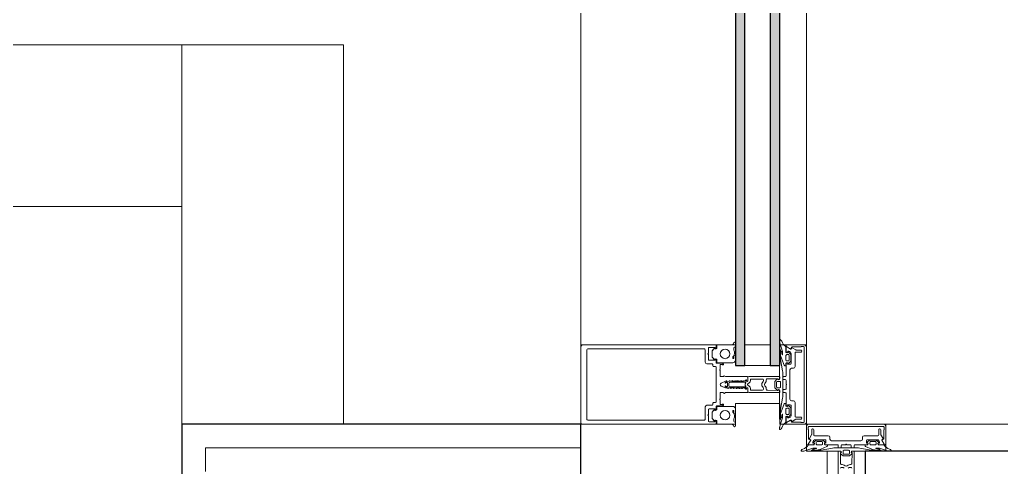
# Model space of a CAD drawing. Header units: millimetres. Extents: x 90978 to 295199, y -4084 to 97293.
# Drawn here: x 191105 to 191725, y 34136 to 34419 of the extents above; entities that cross this region are included whole.
import ezdxf

# ---------------------------------------------------------------- set-up
doc = ezdxf.new("R2010")
doc.units = ezdxf.units.MM
doc.header["$MEASUREMENT"] = 0
for name, color, linetype, lineweight in [('CSM-STL-XX-ZZ-M3-A-XXXX-00001_detached _19_04_21__rvt-1-Level 0$0$A-DETL-GENF', 7, 'CONTINUOUS', 9), ('CSM-STL-XX-ZZ-M3-A-XXXX-00001_detached _19_04_21__rvt-1-Level 0$0$A-GLAZ-CURT', 7, 'CONTINUOUS', 9), ('CSM-STL-XX-ZZ-M3-A-XXXX-00001_detached _19_04_21__rvt-1-Level 0$0$A-GLAZ-CWMG', 7, 'CONTINUOUS', 9), ('CSM-STL-XX-ZZ-M3-A-XXXX-00001_detached _19_04_21__rvt-1-Level 0$0$A-WALL', 7, 'CONTINUOUS', 9), ('CSM-STL-XX-ZZ-M3-A-XXXX-00001_detached _19_04_21__rvt-1-Level 0$0$I-WALL', 7, 'CONTINUOUS', 9)]:
    doc.layers.add(name, color=color, linetype=linetype, lineweight=lineweight)

msp = doc.modelspace()

# ---------------------------------------------------------------- hatches: boundary and pattern name
at = {"layer": 'CSM-STL-XX-ZZ-M3-A-XXXX-00001_detached _19_04_21__rvt-1-Level 0$0$A-GLAZ-CURT'}
h = msp.add_hatch(color=256, dxfattribs=at)
h.paths.add_polyline_path([(191563.33, 34200.73), (191563.33, 34664.73), (191557.33, 34664.73), (191557.33, 34200.73)], flags=0)
h.paths.add_polyline_path([(191579.33, 34200.73), (191585.33, 34200.73), (191585.33, 34664.73), (191579.33, 34664.73), (191579.33, 34363.04)], flags=0)

# ---------------------------------------------------------------- linework, layer by layer
at = {"layer": 'CSM-STL-XX-ZZ-M3-A-XXXX-00001_detached _19_04_21__rvt-1-Level 0$0$A-DETL-GENF'}
for p, q in [((191585.31, 34215.92), (191585.31, 34216.89)), ((191459.83, 34212.73), (191459.83, 34164.73)), ((191471.51, 34213.73), (191460.83, 34213.73)), ((191463.63, 34166.73), (191463.63, 34210.73)), ((191464.13, 34211.23), (191471.51, 34211.23)), ((191471.53, 34213.73), (191532.65, 34213.73)), ((191532.65, 34211.23), (191471.53, 34211.23)), ((191532.65, 34213.73), (191544.82, 34213.73)), ((191537.82, 34211.23), (191532.65, 34211.23)), ((191538.32, 34202.83), (191538.32, 34210.73)), ((191540.32, 34211.73), (191540.32, 34208.43)), ((191544.12, 34212.23), (191540.82, 34212.23)), ((191542.73, 34210.08), (191544.45, 34212.13)), ((191544.07, 34211.68), (191542.73, 34210.08)), ((191542.73, 34210.08), (191542.73, 34206.08)), ((191544.32, 34211.43), (191544.32, 34212.03)), ((191544.69, 34211.33), (191544.69, 34211.93)), ((191544.69, 34211.33), (191545.33, 34211.33)), ((191545.32, 34213.23), (191545.32, 34212.21)), ((191545.73, 34213.73), (191545.73, 34211.73)), ((191554.86, 34213.73), (191545.73, 34213.73)), ((191556.43, 34210.49), (191556.43, 34211.93)), ((191556.93, 34212.43), (191557.34, 34212.43)), ((191557.34, 34212.43), (191557.34, 34214.91)), ((191585.31, 34193.73), (191585.31, 34210.53)), ((191585.81, 34210.53), (191585.81, 34205.41)), ((191589.31, 34212.33), (191589.31, 34209.08)), ((191589.32, 34212.53), (191589.32, 34209.71)), ((191589.33, 34212.86), (191589.33, 34213.23)), ((191592.16, 34211.32), (191589.44, 34212.68)), ((191592.22, 34211.16), (191589.62, 34212.7)), ((191589.83, 34213.73), (191600.83, 34213.73)), ((191590.52, 34209.73), (191591.02, 34209.73)), ((191593.02, 34212.43), (191592.43, 34211.4)), ((191592.9, 34211.93), (191592.5, 34211.23)), ((191595.61, 34210.6), (191593.17, 34212.01)), ((191598.63, 34212.53), (191593.2, 34212.53)), ((191598.82, 34210.53), (191595.86, 34210.53)), ((191600.33, 34212.73), (191598.98, 34212.73)), ((191599.32, 34209.73), (191599.32, 34210.03)), ((191600.83, 34211.53), (191600.83, 34212.23)), ((191600.83, 34169.43), (191600.83, 34211.53)), ((191602.33, 34212.23), (191602.33, 34165.23)), ((191540.32, 34207.83), (191540.32, 34204.53)), ((191540.82, 34204.03), (191544.12, 34204.03)), ((191542.73, 34206.08), (191544.45, 34204.04)), ((191544.32, 34204.23), (191544.32, 34204.83)), ((191544.69, 34204.83), (191545.33, 34204.83)), ((191544.69, 34204.83), (191544.69, 34204.23)), ((191545.32, 34204.06), (191545.32, 34202.43)), ((191545.73, 34204.43), (191545.73, 34202.53)), ((191555.83, 34205.38), (191555.83, 34206.31)), ((191556.33, 34206.81), (191556.33, 34205.38)), ((191556.73, 34208.13), (191556.73, 34209.43)), ((191557.33, 34204.03), (191557.33, 34206.81)), ((191585.89, 34204.54), (191587.16, 34197.33)), ((191586.58, 34209.59), (191586.92, 34207.51)), ((191588.19, 34200.95), (191586.61, 34204.83)), ((191587.11, 34207.55), (191587.11, 34209.3)), ((191589.31, 34207.13), (191589.31, 34204.13)), ((191589.51, 34208.88), (191590.41, 34208.88)), ((191590.81, 34207.63), (191589.81, 34207.63)), ((191589.81, 34203.63), (191590.81, 34203.63)), ((191590.45, 34209.09), (191590.32, 34209.53)), ((191590.41, 34208.88), (191590.45, 34209.09)), ((191590.97, 34209.23), (191592.31, 34207.74)), ((191592.31, 34203.53), (191590.97, 34202.03)), ((191591.31, 34204.13), (191591.31, 34207.13)), ((191592.31, 34207.74), (191592.31, 34203.53)), ((191592.52, 34208.23), (191592.52, 34202.03)), ((191595.02, 34200.03), (191595.02, 34208.73)), ((191595.52, 34209.23), (191598.82, 34209.23)), ((191542.62, 34201.83), (191539.32, 34201.83)), ((191543.12, 34200.53), (191543.12, 34201.33)), ((191544.82, 34200.03), (191543.62, 34200.03)), ((191545.32, 34194.13), (191545.32, 34199.53)), ((191545.52, 34202.23), (191548.96, 34202.23)), ((191545.73, 34202.53), (191555.83, 34202.53)), ((191547.82, 34201.23), (191547.82, 34198.28)), ((191547.82, 34197.68), (191547.82, 34193.93)), ((191548.71, 34201.43), (191548.02, 34201.43)), ((191549.19, 34201.21), (191549, 34201.34)), ((191549.25, 34202.14), (191549.65, 34201.86)), ((191589.31, 34200.63), (191588.65, 34200.63)), ((191589.31, 34202.18), (191589.31, 34200.63)), ((191589.32, 34201.56), (191589.32, 34194.23)), ((191590.41, 34202.38), (191589.51, 34202.38)), ((191590.32, 34201.73), (191590.45, 34202.18)), ((191590.45, 34202.18), (191590.41, 34202.38)), ((191592.02, 34201.53), (191590.52, 34201.53)), ((191591.82, 34188.73), (191591.82, 34198.03)), ((191592.82, 34199.03), (191594.02, 34199.03)), ((191545.32, 34188.73), (191545.32, 34194.13)), ((191548.02, 34193.73), (191549.82, 34193.73)), ((191550.02, 34193.93), (191550.02, 34194.13)), ((191550.32, 34194.31), (191551.2, 34193.8)), ((191551.45, 34193.73), (191564.82, 34193.73)), ((191551.82, 34191.33), (191551.59, 34190.93)), ((191552.05, 34190.93), (191551.82, 34191.33)), ((191553.62, 34191.33), (191553.39, 34190.93)), ((191553.85, 34190.93), (191553.62, 34191.33)), ((191555.42, 34191.33), (191555.19, 34190.93)), ((191555.65, 34190.93), (191555.42, 34191.33)), ((191557.22, 34191.33), (191556.99, 34190.93)), ((191557.45, 34190.93), (191557.22, 34191.33)), ((191558.02, 34191.11), (191557.71, 34190.93)), ((191559.02, 34191.33), (191558.79, 34190.93)), ((191559.25, 34190.93), (191559.02, 34191.33)), ((191560.72, 34191.11), (191560.4, 34190.92)), ((191560.82, 34191.33), (191560.59, 34190.93)), ((191561, 34191.03), (191560.82, 34191.33)), ((191562.62, 34191.33), (191562.39, 34190.93)), ((191562.85, 34190.93), (191562.62, 34191.33)), ((191564.1, 34191.73), (191563.23, 34190.94)), ((191564.42, 34191.03), (191564.42, 34191.53)), ((191565.32, 34193.23), (191565.32, 34191.26)), ((191565.32, 34191.33), (191565.32, 34193.23)), ((191585.12, 34193.73), (191565.82, 34193.73)), ((191566.82, 34191.27), (191566.82, 34191.73)), ((191567.32, 34192.23), (191574.52, 34192.23)), ((191575.02, 34191.73), (191575.02, 34191.38)), ((191576.82, 34191.38), (191576.82, 34191.75)), ((191577.31, 34192.25), (191584.42, 34192.43)), ((191582.31, 34190.73), (191583.65, 34192.33)), ((191584.17, 34192.19), (191584.21, 34191.98)), ((191584.21, 34191.98), (191584.91, 34191.98)), ((191584.42, 34192.43), (191584.42, 34191.98)), ((191585.31, 34192.38), (191585.31, 34193.73)), ((191585.32, 34192.65), (191585.32, 34193.53)), ((191587.31, 34195.59), (191587.31, 34188.73)), ((191587.32, 34193.23), (191587.32, 34192.33)), ((191588.82, 34193.73), (191587.82, 34193.73)), ((191587.82, 34191.83), (191588.82, 34191.83)), ((191589.32, 34191.33), (191589.32, 34189.03)), ((191545.32, 34177.93), (191545.32, 34188.73)), ((191551.19, 34190.79), (191548.44, 34189.66)), ((191548.44, 34187.81), (191551.19, 34186.67)), ((191552.22, 34190.73), (191550.95, 34189.99)), ((191550.95, 34187.48), (191552.22, 34186.74)), ((191551.18, 34189.55), (191552.04, 34189.95)), ((191552.04, 34187.52), (191551.18, 34187.92)), ((191552.22, 34186.74), (191551.38, 34186.63)), ((191553.22, 34190.83), (191552.22, 34190.73)), ((191552.32, 34189.77), (191552.32, 34187.7)), ((191552.49, 34186.53), (191552.72, 34186.13)), ((191552.72, 34186.13), (191552.95, 34186.53)), ((191553.13, 34186.63), (191554.12, 34186.63)), ((191553.32, 34188.73), (191553.32, 34189.61)), ((191553.32, 34187.85), (191553.32, 34188.73)), ((191555.02, 34190.83), (191554.03, 34190.83)), ((191554.29, 34186.53), (191554.52, 34186.13)), ((191554.52, 34186.13), (191554.75, 34186.53)), ((191554.93, 34186.63), (191555.92, 34186.63)), ((191556.82, 34190.83), (191555.83, 34190.83)), ((191556.09, 34186.53), (191556.32, 34186.13)), ((191556.32, 34186.13), (191556.55, 34186.53)), ((191556.73, 34186.63), (191557.71, 34186.54)), ((191557.71, 34190.93), (191558.62, 34190.83)), ((191557.71, 34186.54), (191558.02, 34186.36)), ((191557.89, 34186.53), (191558.12, 34186.13)), ((191558.12, 34186.13), (191558.35, 34186.53)), ((191558.79, 34190.93), (191558.35, 34190.93)), ((191558.35, 34186.53), (191558.82, 34186.53)), ((191558.53, 34186.63), (191559.52, 34186.63)), ((191560.4, 34190.92), (191559.43, 34190.83)), ((191559.69, 34186.53), (191559.92, 34186.13)), ((191559.92, 34186.13), (191560.15, 34186.53)), ((191561.32, 34186.63), (191560.4, 34186.54)), ((191560.4, 34186.54), (191560.72, 34186.36)), ((191562.22, 34190.83), (191561.07, 34190.91)), ((191561.49, 34186.53), (191561.72, 34186.13)), ((191561.72, 34186.13), (191561.95, 34186.53)), ((191562.13, 34186.63), (191562.91, 34186.63)), ((191563.27, 34186.49), (191563.96, 34185.79)), ((191563.96, 34185.79), (191564.22, 34185.73)), ((191564.42, 34185.93), (191564.42, 34186.43)), ((191564.82, 34190.83), (191564.62, 34190.83)), ((191564.62, 34186.63), (191564.82, 34186.63)), ((191565.09, 34188.89), (191566.11, 34189.74)), ((191566.11, 34187.73), (191565.09, 34188.58)), ((191565.32, 34186.2), (191565.32, 34184.23)), ((191565.32, 34184.23), (191565.32, 34186.2)), ((191566.82, 34185.73), (191566.82, 34186.2)), ((191574.52, 34185.23), (191567.32, 34185.23)), ((191575.02, 34186.09), (191575.02, 34185.91)), ((191575.02, 34185.91), (191575.02, 34185.73)), ((191576.82, 34185.72), (191576.82, 34186.09)), ((191577.82, 34185.21), (191577.31, 34185.22)), ((191584.42, 34185.03), (191577.82, 34185.21)), ((191582.31, 34186.73), (191582.31, 34190.73)), ((191583.65, 34185.14), (191582.31, 34186.73)), ((191583.31, 34190.23), (191583.31, 34187.23)), ((191585.41, 34190.73), (191583.81, 34190.73)), ((191583.81, 34186.73), (191585.41, 34186.73)), ((191584.21, 34185.48), (191584.17, 34185.28)), ((191584.91, 34185.48), (191584.21, 34185.48)), ((191584.42, 34185.48), (191584.42, 34185.03)), ((191585.31, 34183.73), (191585.31, 34185.08)), ((191585.91, 34188.73), (191585.91, 34190.23)), ((191585.91, 34187.23), (191585.91, 34188.73)), ((191587.31, 34188.73), (191587.31, 34181.88)), ((191587.32, 34185.13), (191587.32, 34184.23)), ((191588.82, 34185.63), (191587.82, 34185.63)), ((191589.32, 34188.43), (191589.32, 34186.13)), ((191591.82, 34179.43), (191591.82, 34188.73)), ((191547.82, 34183.53), (191547.82, 34179.78)), ((191547.82, 34179.18), (191547.82, 34176.23)), ((191549.82, 34183.73), (191548.02, 34183.73)), ((191550.02, 34183.33), (191550.02, 34183.53)), ((191551.2, 34183.67), (191550.32, 34183.16)), ((191564.82, 34183.73), (191551.45, 34183.73)), ((191565.82, 34183.73), (191575.47, 34183.73)), ((191575.47, 34183.73), (191585.12, 34183.73)), ((191585.31, 34166.93), (191585.31, 34183.73)), ((191585.32, 34183.93), (191585.32, 34184.81)), ((191587.16, 34180.14), (191585.89, 34172.93)), ((191587.82, 34183.73), (191588.82, 34183.73)), ((191589.32, 34183.23), (191589.32, 34175.91)), ((191538.32, 34166.73), (191538.32, 34174.63)), ((191539.32, 34175.63), (191542.62, 34175.63)), ((191540.32, 34172.93), (191540.32, 34169.63)), ((191544.12, 34173.43), (191540.82, 34173.43)), ((191542.73, 34171.38), (191544.44, 34173.43)), ((191543.12, 34176.13), (191543.12, 34176.93)), ((191543.62, 34177.43), (191544.82, 34177.43)), ((191544.32, 34172.63), (191544.32, 34173.23)), ((191544.68, 34172.63), (191544.68, 34173.23)), ((191544.68, 34172.63), (191545.33, 34172.63)), ((191545.32, 34175.03), (191545.32, 34173.41)), ((191548.96, 34175.23), (191545.52, 34175.23)), ((191545.73, 34174.93), (191555.83, 34174.93)), ((191545.73, 34173.03), (191545.73, 34174.93)), ((191548.02, 34176.03), (191548.71, 34176.03)), ((191549, 34176.12), (191549.19, 34176.26)), ((191549.65, 34175.61), (191549.25, 34175.32)), ((191557.33, 34173.43), (191557.33, 34170.66)), ((191588.19, 34176.52), (191586.61, 34172.63)), ((191589.31, 34176.83), (191588.65, 34176.83)), ((191589.31, 34175.28), (191589.31, 34176.83)), ((191589.31, 34170.33), (191589.31, 34173.33)), ((191590.41, 34175.08), (191589.51, 34175.08)), ((191589.81, 34173.83), (191590.81, 34173.83)), ((191590.32, 34175.73), (191590.45, 34175.29)), ((191590.45, 34175.29), (191590.41, 34175.08)), ((191590.52, 34175.93), (191592.02, 34175.93)), ((191592.31, 34173.94), (191590.97, 34175.43)), ((191591.31, 34173.33), (191591.31, 34170.33)), ((191592.31, 34169.73), (191592.31, 34173.94)), ((191592.52, 34175.43), (191592.52, 34169.23)), ((191594.02, 34178.43), (191592.82, 34178.43)), ((191595.02, 34168.73), (191595.02, 34177.43)), ((191540.32, 34169.03), (191540.32, 34165.73)), ((191542.73, 34167.38), (191542.73, 34171.38)), ((191542.73, 34167.38), (191544.44, 34165.34)), ((191544.06, 34165.79), (191542.73, 34167.38)), ((191555.83, 34172.09), (191555.83, 34171.16)), ((191556.33, 34170.66), (191556.33, 34172.09)), ((191556.43, 34166.98), (191556.43, 34165.53)), ((191556.73, 34169.33), (191556.73, 34168.03)), ((191585.81, 34172.06), (191585.81, 34166.93)), ((191586.58, 34167.87), (191586.92, 34169.96)), ((191587.11, 34169.92), (191587.11, 34168.17)), ((191589.31, 34165.13), (191589.31, 34168.38)), ((191589.32, 34167.76), (191589.32, 34164.93)), ((191589.51, 34168.58), (191590.41, 34168.58)), ((191589.62, 34164.76), (191592.22, 34166.3)), ((191590.81, 34169.83), (191589.81, 34169.83)), ((191590.45, 34168.38), (191590.32, 34167.93)), ((191590.41, 34168.58), (191590.45, 34168.38)), ((191591.02, 34167.73), (191590.52, 34167.73)), ((191590.97, 34168.23), (191592.31, 34169.73)), ((191593.17, 34165.46), (191595.61, 34166.87)), ((191598.82, 34168.23), (191595.52, 34168.23)), ((191595.86, 34166.93), (191598.82, 34166.93)), ((191599.32, 34167.43), (191599.32, 34167.73)), ((191600.83, 34165.23), (191600.83, 34169.43)), ((191460.83, 34163.73), (191471.51, 34163.73)), ((191471.51, 34166.23), (191464.13, 34166.23)), ((191471.53, 34166.23), (191532.65, 34166.23)), ((191471.53, 34163.73), (191532.65, 34163.73)), ((191532.65, 34166.23), (191537.82, 34166.23)), ((191544.82, 34163.73), (191532.65, 34163.73)), ((191540.82, 34165.23), (191544.12, 34165.23)), ((191544.32, 34165.43), (191544.32, 34166.03)), ((191544.68, 34166.13), (191544.68, 34165.53)), ((191544.68, 34166.13), (191545.33, 34166.13)), ((191545.32, 34165.26), (191545.32, 34164.23)), ((191545.73, 34163.73), (191545.73, 34165.73)), ((191554.86, 34163.73), (191545.73, 34163.73)), ((191556.93, 34165.03), (191557.33, 34165.03)), ((191557.33, 34165.03), (191557.33, 34162.56)), ((191585.31, 34161.54), (191585.31, 34160.57)), ((191589.33, 34164.23), (191589.33, 34164.61)), ((191589.44, 34164.79), (191592.15, 34166.14)), ((191600.83, 34163.73), (191589.83, 34163.73)), ((191592.42, 34166.05), (191592.93, 34165.04)), ((191592.5, 34166.23), (191592.9, 34165.53)), ((191593.11, 34164.93), (191598.63, 34164.93)), ((191598.98, 34164.73), (191600.33, 34164.73))]:
    msp.add_line(p, q, dxfattribs=at)
at = {"layer": 'CSM-STL-XX-ZZ-M3-A-XXXX-00001_detached _19_04_21__rvt-1-Level 0$0$A-DETL-GENF', "extrusion": (0, 0, -1)}
for p, q in [((191602.33, 34162.23), (191602.33, 34151.23)), ((191603.33, 34160.38), (191603.33, 34161.73)), ((191650.83, 34163.73), (191603.83, 34163.73)), ((191603.83, 34162.23), (191608.03, 34162.23)), ((191605.53, 34157.26), (191605.53, 34160.22)), ((191606.03, 34160.72), (191606.33, 34160.72)), ((191606.83, 34160.22), (191606.83, 34156.92)), ((191608.03, 34162.23), (191650.13, 34162.23)), ((191647.83, 34156.92), (191647.83, 34160.22)), ((191648.33, 34160.72), (191648.63, 34160.72)), ((191649.13, 34160.22), (191649.13, 34157.26)), ((191650.13, 34162.23), (191650.83, 34162.23)), ((191651.33, 34161.73), (191651.33, 34160.38)), ((191652.33, 34151.23), (191652.33, 34162.23)), ((191603.53, 34154.51), (191603.53, 34160.03)), ((191604.65, 34153.82), (191603.64, 34154.33)), ((191604.06, 34154.57), (191605.46, 34157.01)), ((191604.83, 34153.9), (191604.13, 34154.3)), ((191607.33, 34156.42), (191616.03, 34156.42)), ((191614.03, 34153.92), (191607.83, 34153.92)), ((191617.03, 34155.42), (191617.03, 34154.22)), ((191637.63, 34154.22), (191637.63, 34155.42)), ((191638.63, 34156.42), (191647.33, 34156.42)), ((191646.83, 34153.92), (191640.63, 34153.92)), ((191649.2, 34157.01), (191650.61, 34154.57)), ((191650.53, 34154.3), (191649.83, 34153.9)), ((191651.03, 34154.43), (191649.99, 34153.83)), ((191651.13, 34160.03), (191651.13, 34154.6)), ((191602.83, 34150.73), (191603.21, 34150.73)), ((191603.36, 34151.03), (191604.9, 34153.62)), ((191603.39, 34150.84), (191604.74, 34153.55)), ((191606.36, 34150.72), (191603.53, 34150.72)), ((191603.73, 34150.71), (191606.98, 34150.71)), ((191606.33, 34152.42), (191606.33, 34151.92)), ((191606.47, 34147.98), (191608.56, 34148.32)), ((191606.98, 34151.85), (191606.53, 34151.72)), ((191608.52, 34148.51), (191606.76, 34148.51)), ((191606.83, 34152.37), (191608.33, 34153.71)), ((191607.18, 34151.81), (191606.98, 34151.85)), ((191607.18, 34150.91), (191607.18, 34151.81)), ((191608.33, 34153.71), (191612.54, 34153.71)), ((191608.43, 34152.21), (191608.43, 34151.21)), ((191611.93, 34152.71), (191608.93, 34152.71)), ((191608.93, 34150.71), (191611.93, 34150.71)), ((191615.12, 34149.59), (191611.23, 34148.01)), ((191618.74, 34148.56), (191611.52, 34147.29)), ((191612.43, 34151.21), (191612.43, 34152.21)), ((191612.54, 34153.71), (191614.03, 34152.37)), ((191613.88, 34151.85), (191613.68, 34151.81)), ((191613.68, 34151.81), (191613.68, 34150.91)), ((191614.33, 34151.72), (191613.88, 34151.85)), ((191613.88, 34150.71), (191615.43, 34150.71)), ((191621.83, 34150.72), (191614.51, 34150.72)), ((191614.53, 34151.92), (191614.53, 34153.42)), ((191615.43, 34150.71), (191615.43, 34150.05)), ((191618.03, 34153.22), (191627.33, 34153.22)), ((191627.33, 34148.71), (191620.48, 34148.71)), ((191622.33, 34149.22), (191622.33, 34150.22)), ((191623.73, 34148.72), (191622.83, 34148.72)), ((191624.23, 34150.22), (191624.23, 34149.22)), ((191627.03, 34150.72), (191624.73, 34150.72)), ((191627.33, 34153.22), (191636.63, 34153.22)), ((191634.19, 34148.71), (191627.33, 34148.71)), ((191629.93, 34150.72), (191627.63, 34150.72)), ((191630.43, 34149.22), (191630.43, 34150.22)), ((191631.83, 34148.72), (191630.93, 34148.72)), ((191632.33, 34150.22), (191632.33, 34149.22)), ((191640.16, 34150.72), (191632.83, 34150.72)), ((191643.14, 34147.29), (191635.92, 34148.56)), ((191639.23, 34150.71), (191639.23, 34150.05)), ((191640.78, 34150.71), (191639.23, 34150.71)), ((191639.54, 34149.59), (191643.43, 34148.01)), ((191640.13, 34153.42), (191640.13, 34151.92)), ((191640.33, 34151.72), (191640.78, 34151.85)), ((191642.13, 34153.71), (191640.63, 34152.37)), ((191640.78, 34151.85), (191640.98, 34151.81)), ((191640.98, 34151.81), (191640.98, 34150.91)), ((191646.34, 34153.71), (191642.13, 34153.71)), ((191642.23, 34151.21), (191642.23, 34152.21)), ((191642.73, 34152.71), (191645.73, 34152.71)), ((191645.73, 34150.71), (191642.73, 34150.71)), ((191648.19, 34147.98), (191646.11, 34148.32)), ((191646.14, 34148.51), (191647.9, 34148.51)), ((191646.23, 34152.21), (191646.23, 34151.21)), ((191647.83, 34152.37), (191646.34, 34153.71)), ((191647.48, 34151.81), (191647.68, 34151.85)), ((191647.48, 34150.91), (191647.48, 34151.81)), ((191647.68, 34151.85), (191648.13, 34151.72)), ((191650.93, 34150.71), (191647.68, 34150.71)), ((191651.13, 34150.72), (191648.31, 34150.72)), ((191648.33, 34151.92), (191648.33, 34152.42)), ((191649.76, 34153.62), (191651.3, 34151.03)), ((191649.92, 34153.56), (191651.28, 34150.84)), ((191651.46, 34150.73), (191651.83, 34150.73)), ((191600.14, 34146.71), (191599.17, 34146.71)), ((191610.66, 34147.21), (191605.53, 34147.21)), ((191605.53, 34146.71), (191622.33, 34146.71)), ((191622.33, 34146.71), (191623.68, 34146.71)), ((191622.33, 34136.87), (191622.33, 34146.52)), ((191622.53, 34146.72), (191623.41, 34146.72)), ((191623.63, 34145.82), (191623.81, 34139.22)), ((191624.08, 34145.82), (191623.63, 34145.82)), ((191623.74, 34145.05), (191625.33, 34143.71)), ((191624.08, 34145.61), (191623.88, 34145.57)), ((191624.08, 34146.31), (191624.08, 34145.61)), ((191625.33, 34145.21), (191625.33, 34146.81)), ((191625.33, 34143.71), (191629.33, 34143.71)), ((191625.83, 34147.31), (191627.33, 34147.31)), ((191628.83, 34144.71), (191625.83, 34144.71)), ((191627.33, 34147.31), (191628.83, 34147.31)), ((191629.33, 34146.81), (191629.33, 34145.21)), ((191629.33, 34143.71), (191630.92, 34145.05)), ((191630.58, 34145.61), (191630.58, 34146.31)), ((191631.03, 34145.82), (191630.58, 34145.82)), ((191630.78, 34145.57), (191630.58, 34145.61)), ((191630.84, 34138.71), (191631.03, 34145.82)), ((191630.98, 34146.71), (191632.33, 34146.71)), ((191631.25, 34146.72), (191632.13, 34146.72)), ((191632.33, 34146.71), (191649.13, 34146.71)), ((191632.33, 34146.52), (191632.33, 34127.22)), ((191649.13, 34147.21), (191644.01, 34147.21)), ((191654.52, 34146.71), (191655.49, 34146.71)), ((191622.33, 34127.22), (191622.33, 34136.87)), ((191623.81, 34139.22), (191623.82, 34138.71)), ((191624.32, 34138.22), (191624.69, 34138.22)), ((191624.51, 34136.42), (191624.33, 34136.42)), ((191624.69, 34136.42), (191624.51, 34136.42)), ((191629.98, 34138.22), (191630.34, 34138.22)), ((191630.33, 34136.42), (191629.98, 34136.42))]:
    msp.add_line(p, q, dxfattribs=at)
at = {"layer": 'CSM-STL-XX-ZZ-M3-A-XXXX-00001_detached _19_04_21__rvt-1-Level 0$0$A-DETL-GENF'}
for centre in [(191550.83, 34208.08), (191550.83, 34169.38)]:
    msp.add_circle(centre, 3, dxfattribs=at)
for centre, radius, start, end in [((191585.56, 34216.89), 0.25, 61.0662, 180), ((191586.81, 34215.92), 1.5, 180, 193.32069), ((191584.72, 34215.36), 2, 19.94796, 61.0662), ((191593.18, 34218.43), 7, 199.94796, 234.42394), ((191460.83, 34212.73), 1, 90, 180), ((191464.13, 34210.73), 0.5, 90, 180), ((191537.82, 34210.73), 0.5, 0, 90), ((191540.82, 34211.73), 0.5, 90, 180), ((191544.12, 34212.03), 0.2, 0, 90), ((191544.52, 34211.43), 0.2, 180, 284.47752), ((191544.49, 34211.93), 0.2, 0, 100.84112), ((191544.32, 34212.21), 1, 284.47752, 0), ((191544.82, 34213.23), 0.5, 0, 90), ((191545.33, 34211.73), 0.4, 270, 0), ((191545.33, 34211.73), 0.4, 270, 0), ((191554.86, 34215.23), 1.5, 270, 350.60774), ((191556.84, 34214.91), 0.5, 0, 170.60774), ((191556.93, 34211.93), 0.5, 90, 180), ((191554.73, 34209.43), 2, 0, 31.78833), ((191585.51, 34210.53), 0.2, 89.99996, 180), ((191630.11, 34226.18), 46, 193.32069, 200.14375), ((191585.61, 34210.53), 0.2, 0, 90.00004), ((191586.21, 34209.45), 0.4, 21.82865, 180), ((191584.11, 34209.3), 3, 0, 20.14375), ((191588.81, 34212.33), 0.5, 0, 54.42394), ((191589.52, 34212.53), 0.2, 59.2563, 180), ((191590.32, 34209.71), 1, 180, 255.52252), ((191589.83, 34213.23), 0.5, 90, 180), ((191589.53, 34212.86), 0.2, 180, 243.43445), ((191590.52, 34209.53), 0.2, 90, 180.00004), ((191591.02, 34208.23), 1.5, 0, 90), ((191592.25, 34211.5), 0.2, 243.43445, 329.9992), ((191592.32, 34211.33), 0.2, 239.2563, 330.00001), ((191593.07, 34211.83), 0.2, 60, 150.00001), ((191593.2, 34212.33), 0.2, 90, 149.9992), ((191595.86, 34211.03), 0.5, 240, 270), ((191598.63, 34212.73), 0.2, 270, 330.00662), ((191598.98, 34212.53), 0.2, 90, 150.00662), ((191598.82, 34210.03), 0.5, 0, 90), ((191598.82, 34209.73), 0.5, 270, 0), ((191600.33, 34212.23), 0.5, 0, 90), ((191600.83, 34212.23), 1.5, 0, 90), ((191540.32, 34208.13), 0.3, 90, 270), ((191540.82, 34204.53), 0.5, 180, 270), ((191544.12, 34204.23), 0.2, 270, 0), ((191544.52, 34204.83), 0.2, 75.52252, 180), ((191544.49, 34204.23), 0.2, 259.15888, 0), ((191544.32, 34204.06), 1, 0, 75.52252), ((191545.33, 34204.43), 0.4, 0, 90), ((191556.13, 34206.31), 0.3, 127.49525, 180), ((191556.08, 34205.38), 0.25, 180, 0), ((191555.83, 34204.03), 1.5, 270, 0), ((191554.73, 34208.13), 2, 307.49525, 0), ((191556.83, 34206.81), 0.5, 0, 180), ((191594.4, 34208.56), 8.63, 174.10007, 189.8385), ((191590.81, 34205.41), 5, 180, 190.00001), ((191594.4, 34208.56), 8.63, 189.8385, 205.57692), ((191587.01, 34207.55), 0.1, 201.82887, 0), ((191589.51, 34209.08), 0.2, 180, 270), ((191589.81, 34207.13), 0.5, 135.00002, 180), ((191589.81, 34204.13), 0.5, 180, 270), ((191589.81, 34207.13), 0.5, 90, 134.9999), ((191590.12, 34208.93), 0.2, 255.52252, 359.99994), ((191590.74, 34209.03), 0.3, 42.00002, 169.99992), ((191590.81, 34207.13), 0.5, 0, 90), ((191590.81, 34204.13), 0.5, 270, 0), ((191595.52, 34208.73), 0.5, 90, 180), ((191539.32, 34202.83), 1, 180, 270), ((191542.62, 34201.33), 0.5, 0, 90), ((191543.62, 34200.53), 0.5, 180, 270), ((191544.82, 34199.53), 0.5, 0, 90), ((191545.52, 34202.43), 0.2, 180, 270), ((191547.82, 34197.98), 0.3, 90, 270), ((191548.02, 34201.23), 0.2, 90, 180), ((191548.71, 34200.93), 0.5, 55.00003, 90), ((191548.96, 34201.73), 0.5, 54.99995, 90), ((191549.42, 34201.53), 0.4, 235.00003, 0.00004), ((191549.42, 34201.53), 0.4, 0.00005, 54.99995), ((191577.31, 34195.59), 10, 0, 10.00001), ((191588.65, 34201.13), 0.5, 202.03623, 270), ((191589.51, 34202.18), 0.2, 90, 180), ((191590.32, 34201.56), 1, 104.47748, 180), ((191590.12, 34202.33), 0.2, 0.00006, 104.47748), ((191590.52, 34201.73), 0.2, 179.99996, 270), ((191590.74, 34202.23), 0.3, 189.99998, 318), ((191592.82, 34198.03), 1, 90, 180), ((191592.02, 34202.03), 0.5, 270, 0), ((191594.02, 34200.03), 1, 270, 0), ((191548.02, 34193.93), 0.2, 180, 270), ((191549.82, 34193.93), 0.2, 270, 0), ((191550.22, 34194.13), 0.2, 59.99999, 180), ((191551.45, 34194.23), 0.5, 239.99999, 270), ((191558.12, 34190.93), 0.2, 30.00001, 89.99997), ((191560.82, 34190.93), 0.2, 29.9999, 89.99922), ((191564.22, 34191.53), 0.2, 0, 90.00004), ((191564.82, 34191.26), 0.5, 266.76204, 0), ((191564.82, 34193.23), 0.5, 359.99996, 90), ((191564.82, 34191.33), 0.5, 270, 0), ((191565.82, 34193.23), 0.5, 90, 180), ((191564.82, 34191.27), 2, 309.99998, 0), ((191567.32, 34191.73), 0.5, 90, 180), ((191574.52, 34191.73), 0.5, 0, 90), ((191573.02, 34191.38), 2, 318.59036, 0), ((191574.82, 34191.38), 2, 318.59036, 0), ((191577.32, 34191.75), 0.5, 91.50743, 180), ((191583.88, 34192.13), 0.3, 10.00005, 140.00002), ((191584.62, 34191.98), 0.2, 180, 270.00004), ((191584.42, 34192.65), 0.9, 286.6016, 0), ((191584.91, 34192.38), 0.4, 270, 0), ((191585.12, 34193.53), 0.2, 0, 90), ((191587.82, 34193.23), 0.5, 90, 180), ((191587.82, 34192.33), 0.5, 180, 270), ((191588.82, 34194.23), 0.5, 270, 0), ((191588.82, 34191.33), 0.5, 0, 90), ((191548.82, 34188.73), 1, 112.49999, 179.99999), ((191548.82, 34188.73), 1, 179.99996, 247.50001), ((191551.07, 34189.77), 0.25, 119.99999, 180.00006), ((191551.07, 34189.77), 0.25, 179.99996, 270.00004), ((191551.07, 34187.69), 0.25, 89.99996, 180.00004), ((191551.07, 34187.69), 0.25, 180.00006, 240.00001), ((191551.38, 34190.33), 0.5, 90.00031, 112.49999), ((191551.38, 34187.13), 0.5, 247.50001, 269.99998), ((191551.42, 34191.03), 0.2, 270.00022, 329.99998), ((191552.12, 34189.77), 0.2, 0, 115.00005), ((191552.12, 34187.7), 0.2, 245.00001, 0), ((191552.23, 34191.03), 0.2, 210.0001, 269.99997), ((191558.82, 34085.2), 105.73, 90.60164, 93.57742), ((191558.82, 34292.26), 105.73, 266.42257, 269.39835), ((191552.32, 34186.43), 0.2, 29.99999, 89.99997), ((191553.13, 34186.43), 0.2, 90, 149.9999), ((191553.22, 34191.03), 0.2, 270.00003, 330.00001), ((191553.82, 34189.61), 0.5, 92.74177, 180), ((191553.82, 34187.85), 0.5, 180, 267.25823), ((191558.82, 34085.21), 105.03, 87.31275, 92.74177), ((191558.82, 34292.26), 105.03, 267.25823, 272.68725), ((191554.03, 34191.03), 0.2, 210.0001, 270), ((191554.12, 34186.43), 0.2, 29.99999, 90), ((191554.93, 34186.43), 0.2, 90, 149.9999), ((191555.02, 34191.03), 0.2, 270, 330.00001), ((191555.83, 34191.03), 0.2, 210.0001, 270), ((191555.92, 34186.43), 0.2, 29.99999, 90), ((191556.73, 34186.43), 0.2, 90.00003, 149.9999), ((191556.82, 34191.03), 0.2, 270, 330.00001), ((191557.63, 34191.03), 0.2, 210.0001, 269.99997), ((191557.72, 34186.43), 0.2, 29.99999, 89.99997), ((191558.12, 34186.53), 0.2, 270.00003, 329.99999), ((191558.53, 34186.43), 0.2, 90, 149.65603), ((191558.62, 34191.03), 0.2, 270.00003, 330.00001), ((191558.82, 34085.2), 105.73, 89.14399, 89.99998), ((191558.82, 34292.26), 105.73, 270.00002, 270.85601), ((191559.43, 34191.03), 0.2, 210.0001, 269.99997), ((191559.52, 34186.43), 0.2, 29.99999, 90), ((191560.33, 34186.43), 0.2, 90.00003, 149.9999), ((191560.42, 34191.03), 0.2, 270.00003, 330.00001), ((191560.82, 34186.53), 0.2, 269.99939, 329.99935), ((191561.23, 34191.03), 0.2, 210.00001, 269.99997), ((191558.82, 34085.2), 105.73, 86.76204, 88.78338), ((191558.82, 34292.25), 105.72, 271.21648, 273.23805), ((191561.32, 34186.43), 0.2, 29.99999, 89.99997), ((191562.13, 34186.43), 0.2, 90, 149.9999), ((191562.22, 34191.03), 0.2, 270.00003, 330.00001), ((191563.03, 34191.03), 0.2, 210.0001, 291.15604), ((191562.91, 34186.13), 0.5, 45, 90), ((191565.22, 34188.73), 1.7, 141.41925, 180.00007), ((191565.22, 34188.73), 1.7, 179.99993, 218.58076), ((191563.74, 34189.92), 0.2, 321.41925, 87.31275), ((191563.74, 34187.55), 0.2, 272.68725, 335.63389), ((191563.74, 34187.55), 0.2, 335.63412, 38.58076), ((191564.22, 34185.93), 0.2, 269.99996, 0), ((191564.62, 34191.03), 0.2, 180, 270), ((191564.62, 34186.43), 0.2, 90, 180), ((191564.82, 34186.2), 0.5, 0, 93.23805), ((191564.82, 34186.13), 0.5, 0, 90), ((191565.22, 34188.73), 0.2, 129.99998, 180.0002), ((191565.22, 34188.73), 0.2, 179.9998, 230.00002), ((191564.82, 34186.2), 2, 0, 50.00002), ((191567.32, 34185.73), 0.5, 180, 225.00003), ((191567.32, 34185.73), 0.5, 224.99996, 270), ((191576.02, 34188.73), 2, 138.59036, 180.00425), ((191576.02, 34188.73), 2, 180.0042, 221.40965), ((191573.02, 34186.09), 2, 0, 41.40965), ((191574.52, 34185.73), 0.5, 270, 0), ((191577.82, 34188.73), 2, 138.59036, 180.00425), ((191577.82, 34188.73), 2, 180.0042, 221.40965), ((191574.82, 34186.09), 2, 0, 41.40965), ((191577.32, 34185.72), 0.5, 180, 268.49039), ((191583.81, 34190.23), 0.5, 90, 180), ((191583.81, 34187.23), 0.5, 180, 270), ((191583.88, 34185.33), 0.3, 220, 349.9999), ((191584.62, 34185.48), 0.2, 89.99996, 180), ((191584.42, 34184.81), 0.9, 0, 73.39843), ((191584.91, 34185.08), 0.4, 0, 90), ((191585.41, 34190.23), 0.5, 0, 90), ((191585.41, 34187.23), 0.5, 270, 0), ((191587.82, 34185.13), 0.5, 90, 180), ((191588.82, 34186.13), 0.5, 270, 0), ((191589.32, 34188.73), 0.3, 359.99996, 90.00004), ((191589.32, 34188.73), 0.3, 269.99996, 0.00005), ((191547.82, 34179.48), 0.3, 90, 270), ((191548.02, 34183.53), 0.2, 90, 180), ((191550.22, 34183.33), 0.2, 180, 300.00001), ((191551.45, 34183.23), 0.5, 90, 120.00001), ((191564.82, 34184.23), 0.5, 270, 0.00004), ((191565.82, 34184.23), 0.5, 180, 270), ((191585.12, 34183.93), 0.2, 270, 0), ((191577.31, 34181.88), 10, 349.99999, 0), ((191587.82, 34184.23), 0.5, 180, 270), ((191588.82, 34183.23), 0.5, 0, 90), ((191592.82, 34179.43), 1, 180, 270), ((191539.32, 34174.63), 1, 90, 180), ((191540.82, 34172.93), 0.5, 90, 180), ((191542.62, 34176.13), 0.5, 270, 0), ((191543.62, 34176.93), 0.5, 90, 180), ((191544.12, 34173.23), 0.2, 0, 90), ((191544.52, 34172.63), 0.2, 180, 284.47752), ((191544.48, 34173.23), 0.2, 0, 100.84112), ((191544.32, 34173.41), 1, 284.47752, 0), ((191544.82, 34177.93), 0.5, 270, 0), ((191545.52, 34175.03), 0.2, 90, 180), ((191545.33, 34173.03), 0.4, 270, 0), ((191548.02, 34176.23), 0.2, 180, 270), ((191548.71, 34176.53), 0.5, 270, 304.99977), ((191548.96, 34175.73), 0.5, 270, 304.99996), ((191549.42, 34175.93), 0.4, 0.00022, 124.99977), ((191549.42, 34175.93), 0.4, 304.99996, 0.00021), ((191555.83, 34173.43), 1.5, 0, 90), ((191590.81, 34172.06), 5, 169.99999, 180), ((191594.4, 34168.91), 8.63, 154.42308, 170.1615), ((191588.65, 34176.33), 0.5, 90, 157.96378), ((191589.51, 34175.28), 0.2, 180, 270), ((191589.81, 34173.33), 0.5, 90, 180), ((191590.32, 34175.91), 1, 180, 255.52252), ((191590.12, 34175.13), 0.2, 255.52252, 359.99994), ((191590.52, 34175.73), 0.2, 90, 180.00004), ((191590.74, 34175.23), 0.3, 42.00002, 169.99992), ((191590.81, 34173.33), 0.5, 0, 90), ((191592.02, 34175.43), 0.5, 0, 90), ((191594.02, 34177.43), 1, 0, 90), ((191464.13, 34166.73), 0.5, 180, 270), ((191537.82, 34166.73), 0.5, 270, 0), ((191540.32, 34169.33), 0.3, 90, 270), ((191556.08, 34172.09), 0.25, 0, 180), ((191556.13, 34171.16), 0.3, 180, 232.50475), ((191554.73, 34169.33), 2, 0, 52.50475), ((191556.83, 34170.66), 0.5, 180, 0), ((191554.73, 34168.03), 2, 328.21167, 0), ((191585.51, 34166.93), 0.2, 180, 270.00004), ((191630.11, 34151.29), 46, 159.85625, 166.67931), ((191585.61, 34166.93), 0.2, 269.99996, 0), ((191594.4, 34168.91), 8.63, 170.1615, 185.89993), ((191586.21, 34168.02), 0.4, 180, 338.17135), ((191587.01, 34169.92), 0.1, 0, 158.17142), ((191584.11, 34168.17), 3, 339.85625, 0), ((191589.81, 34170.33), 0.5, 180, 225.00003), ((191589.51, 34168.38), 0.2, 90, 180), ((191590.32, 34167.76), 1, 104.47748, 180), ((191589.81, 34170.33), 0.5, 224.99996, 270), ((191590.12, 34168.53), 0.2, 0.00006, 104.47748), ((191590.52, 34167.93), 0.2, 179.99996, 270), ((191590.74, 34168.43), 0.3, 189.99998, 318), ((191590.81, 34170.33), 0.5, 270, 0), ((191591.02, 34169.23), 1.5, 270, 0), ((191592.32, 34166.13), 0.2, 29.99999, 120.7437), ((191595.52, 34168.73), 0.5, 180, 270), ((191595.86, 34166.43), 0.5, 90, 120), ((191598.82, 34167.73), 0.5, 0, 90), ((191598.82, 34167.43), 0.5, 270, 0), ((191460.83, 34164.73), 1, 180, 270), ((191540.82, 34165.73), 0.5, 180, 270), ((191544.12, 34165.43), 0.2, 270, 0), ((191544.52, 34166.03), 0.2, 75.52252, 180), ((191544.48, 34165.53), 0.2, 259.15888, 0), ((191544.32, 34165.26), 1, 0, 75.52252), ((191544.82, 34164.23), 0.5, 270, 0), ((191545.33, 34165.73), 0.4, 0, 90), ((191545.33, 34165.73), 0.4, 0, 90), ((191554.86, 34162.23), 1.5, 9.39226, 90), ((191556.83, 34162.56), 0.5, 189.39226, 0), ((191556.93, 34165.53), 0.5, 180, 270), ((191586.81, 34161.54), 1.5, 166.67931, 180), ((191585.56, 34160.57), 0.25, 180, 298.9338), ((191584.72, 34162.1), 2, 298.9338, 340.05204), ((191593.18, 34159.03), 7, 125.57605, 160.05204), ((191588.81, 34165.13), 0.5, 305.57605, 0), ((191589.52, 34164.93), 0.2, 180, 300.7437), ((191589.53, 34164.61), 0.2, 116.56503, 180), ((191589.83, 34164.23), 0.5, 180, 270), ((191592.24, 34165.96), 0.2, 26.56501, 116.56503), ((191593.07, 34165.63), 0.2, 209.99999, 300), ((191593.11, 34165.13), 0.2, 206.56501, 270), ((191598.63, 34164.73), 0.2, 30.00001, 90), ((191598.98, 34164.93), 0.2, 210.00001, 270), ((191600.33, 34165.23), 0.5, 270, 0), ((191600.83, 34165.23), 1.5, 270, 0)]:
    msp.add_arc(centre, radius, start, end, dxfattribs=at)
at = {"layer": 'CSM-STL-XX-ZZ-M3-A-XXXX-00001_detached _19_04_21__rvt-1-Level 0$0$A-DETL-GENF', "extrusion": (0, 0, -1)}
for centre, radius, start, end in [((-191603.83, 34162.23), 1.5, 0, 90), ((-191603.83, 34161.73), 0.5, 0, 90), ((-191603.53, 34160.38), 0.2, 300.00001, 0), ((-191603.33, 34160.03), 0.2, 120.00001, 180), ((-191606.03, 34160.22), 0.5, 0, 90), ((-191606.33, 34160.22), 0.5, 90, 180), ((-191648.33, 34160.22), 0.5, 0, 90), ((-191648.63, 34160.22), 0.5, 90, 180), ((-191650.83, 34162.23), 1.5, 90, 180), ((-191650.83, 34161.73), 0.5, 90, 180), ((-191651.33, 34160.03), 0.2, 0, 60.00662), ((-191651.13, 34160.38), 0.2, 180, 240.00662), ((-191603.73, 34154.51), 0.2, 296.56501, 0), ((-191604.23, 34154.47), 0.2, 299.99999, 30), ((-191604.73, 34153.72), 0.2, 119.99999, 210.7437), ((-191605.03, 34157.26), 0.5, 180, 210), ((-191607.83, 34152.42), 1.5, 0, 90), ((-191607.33, 34156.92), 0.5, 270, 0), ((-191614.03, 34153.42), 0.5, 90, 180), ((-191616.03, 34155.42), 1, 90, 180), ((-191618.03, 34154.22), 1, 270, 0), ((-191636.63, 34154.22), 1, 180, 270), ((-191638.63, 34155.42), 1, 0, 90), ((-191640.63, 34153.42), 0.5, 0, 90), ((-191646.83, 34152.42), 1.5, 90, 180), ((-191647.33, 34156.92), 0.5, 180, 270), ((-191649.63, 34157.26), 0.5, 330, 0), ((-191649.93, 34153.72), 0.2, 329.2563, 60.00001), ((-191650.43, 34154.47), 0.2, 150, 240.00001), ((-191650.93, 34154.6), 0.2, 180, 239.9992), ((-191600.7, 34146.12), 2, 28.9338, 70.05204), ((-191597.63, 34154.58), 7, 215.57605, 250.05204), ((-191589.89, 34191.52), 46, 249.85625, 256.67931), ((-191602.83, 34151.23), 0.5, 270, 0), ((-191603.21, 34150.93), 0.2, 206.56503, 270), ((-191603.53, 34150.92), 0.2, 270, 30.7437), ((-191603.73, 34150.21), 0.5, 35.57605, 90), ((-191604.56, 34153.64), 0.2, 116.56501, 206.56503), ((-191606.76, 34145.51), 3, 69.85625, 90), ((-191606.62, 34147.61), 0.4, 270, 68.17135), ((-191606.53, 34151.92), 0.2, 269.99996, 0), ((-191606.36, 34151.72), 1, 194.47748, 270), ((-191607.03, 34152.14), 0.3, 279.99998, 48), ((-191606.98, 34150.91), 0.2, 180, 270), ((-191607.13, 34151.52), 0.2, 90.00006, 194.47748), ((-191608.93, 34152.21), 0.5, 0, 90), ((-191608.93, 34151.21), 0.5, 314.99996, 0), ((-191608.52, 34148.41), 0.1, 90, 248.17142), ((-191608.93, 34151.21), 0.5, 270, 315.00003), ((-191607.51, 34155.8), 8.63, 244.42308, 260.1615), ((-191611.93, 34152.21), 0.5, 90, 180), ((-191611.93, 34151.21), 0.5, 180, 270), ((-191613.73, 34151.52), 0.2, 345.52252, 89.99994), ((-191614.51, 34151.72), 1, 270, 345.52252), ((-191613.88, 34150.91), 0.2, 270, 0), ((-191613.83, 34152.14), 0.3, 132.00002, 259.99992), ((-191614.33, 34151.92), 0.2, 180, 270.00004), ((-191614.93, 34150.05), 0.5, 180, 247.96378), ((-191620.48, 34138.71), 10, 79.99999, 90), ((-191621.83, 34150.22), 0.5, 90, 180), ((-191622.83, 34149.22), 0.5, 270, 0), ((-191623.73, 34149.22), 0.5, 180, 270), ((-191624.73, 34150.22), 0.5, 0, 90), ((-191627.33, 34150.72), 0.3, 359.99996, 90.00005), ((-191627.33, 34150.72), 0.3, 89.99996, 180.00004), ((-191629.93, 34150.22), 0.5, 90, 180), ((-191630.93, 34149.22), 0.5, 270, 0), ((-191631.83, 34149.22), 0.5, 180, 270), ((-191632.83, 34150.22), 0.5, 0, 90), ((-191634.19, 34138.71), 10, 90, 100.00001), ((-191639.73, 34150.05), 0.5, 292.03623, 0), ((-191640.33, 34151.92), 0.2, 269.99996, 0), ((-191640.16, 34151.72), 1, 194.47748, 270), ((-191640.83, 34152.14), 0.3, 279.99998, 48), ((-191640.78, 34150.91), 0.2, 180, 270), ((-191640.93, 34151.52), 0.2, 90.00006, 194.47748), ((-191642.73, 34152.21), 0.5, 0, 90), ((-191642.73, 34151.21), 0.5, 270, 0), ((-191647.16, 34155.8), 8.63, 279.8385, 295.57692), ((-191645.73, 34152.21), 0.5, 90, 180), ((-191645.73, 34151.21), 0.5, 225.00002, 270), ((-191646.14, 34148.41), 0.1, 291.82887, 90), ((-191645.73, 34151.21), 0.5, 180, 224.9999), ((-191647.53, 34151.52), 0.2, 345.52252, 89.99994), ((-191648.31, 34151.72), 1, 270, 345.52252), ((-191647.68, 34150.91), 0.2, 270, 0), ((-191647.63, 34152.14), 0.3, 132.00002, 259.99992), ((-191647.9, 34145.51), 3, 90, 110.14375), ((-191648.04, 34147.61), 0.4, 111.82865, 270), ((-191648.13, 34151.92), 0.2, 180, 270.00004), ((-191664.77, 34191.52), 46, 283.32069, 290.14375), ((-191650.09, 34153.65), 0.2, 333.43445, 59.9992), ((-191650.93, 34150.21), 0.5, 90, 144.42394), ((-191651.13, 34150.92), 0.2, 149.2563, 270), ((-191651.46, 34150.93), 0.2, 270, 333.43445), ((-191657.03, 34154.58), 7, 289.94796, 324.42394), ((-191651.83, 34151.23), 0.5, 180, 270), ((-191653.96, 34146.12), 2, 109.94796, 151.0662), ((-191599.17, 34146.96), 0.25, 270, 28.9338), ((-191600.14, 34148.21), 1.5, 256.67931, 270), ((-191605.53, 34147.01), 0.2, 359.99996, 90), ((-191605.53, 34146.91), 0.2, 270, 0.00004), ((-191607.51, 34155.8), 8.63, 260.1615, 275.89993), ((-191610.66, 34152.21), 5, 259.99999, 270), ((-191622.53, 34146.52), 0.2, 0, 90), ((-191623.41, 34145.82), 0.9, 90, 163.39843), ((-191623.93, 34145.28), 0.3, 310, 79.9999), ((-191623.68, 34146.31), 0.4, 90, 180), ((-191624.08, 34146.02), 0.2, 179.99996, 270), ((-191625.83, 34146.81), 0.5, 0, 90), ((-191625.83, 34145.21), 0.5, 270, 0), ((-191628.83, 34146.81), 0.5, 90, 180), ((-191628.83, 34145.21), 0.5, 180, 270), ((-191630.58, 34146.02), 0.2, 270, 0.00004), ((-191631.25, 34145.82), 0.9, 16.6016, 90), ((-191630.98, 34146.31), 0.4, 0, 90), ((-191630.73, 34145.28), 0.3, 100.00005, 230.00002), ((-191632.13, 34146.52), 0.2, 90, 180), ((-191644.01, 34152.21), 5, 270, 280.00001), ((-191647.16, 34155.8), 8.63, 264.10007, 279.8385), ((-191649.13, 34147.01), 0.2, 90, 180.00004), ((-191649.13, 34146.91), 0.2, 179.99996, 270), ((-191654.52, 34148.21), 1.5, 270, 283.32069), ((-191655.49, 34146.96), 0.25, 151.0662, 270), ((-191624.32, 34138.72), 0.5, 270, 358.49039), ((-191624.33, 34135.92), 0.5, 0, 90), ((-191624.69, 34136.22), 2, 90, 131.40965), ((-191624.69, 34134.42), 2, 90, 131.40965), ((-191627.33, 34139.22), 2, 270.0042, 311.40965), ((-191627.33, 34139.22), 2, 228.59036, 270.00425), ((-191629.98, 34136.22), 2, 48.59036, 90), ((-191629.98, 34134.42), 2, 48.59036, 90), ((-191630.33, 34135.92), 0.5, 90, 180), ((-191630.34, 34138.72), 0.5, 181.50743, 270)]:
    msp.add_arc(centre, radius, start, end, dxfattribs=at)
at = {"layer": 'CSM-STL-XX-ZZ-M3-A-XXXX-00001_detached _19_04_21__rvt-1-Level 0$0$A-GLAZ-CURT', "lineweight": 30}
for p, q in [((191557.33, 34664.73), (191557.33, 34200.73)), ((191563.33, 34200.73), (191563.33, 34664.73)), ((191579.33, 34664.73), (191579.33, 34200.73)), ((191585.33, 34200.73), (191585.33, 34664.73)), ((191557.33, 34200.73), (191563.33, 34200.73)), ((191579.33, 34200.73), (191585.33, 34200.73)), ((191769.83, 34146.73), (191639.33, 34146.73)), ((191639.33, 34146.73), (191639.33, 34118.73))]:
    msp.add_line(p, q, dxfattribs=at)
at = {"layer": 'CSM-STL-XX-ZZ-M3-A-XXXX-00001_detached _19_04_21__rvt-1-Level 0$0$A-GLAZ-CWMG'}
for p, q in [((191602.33, 34213.73), (191602.33, 34664.73)), ((191459.83, 34650.73), (191459.83, 34213.73)), ((191579.33, 34213.73), (191563.16, 34213.73)), ((191652.33, 34163.73), (191754.83, 34163.73))]:
    msp.add_line(p, q, dxfattribs=at)
at = {"layer": 'CSM-STL-XX-ZZ-M3-A-XXXX-00001_detached _19_04_21__rvt-1-Level 0$0$A-GLAZ-CWMG', "lineweight": 20}
for p, q in [((191557.33, 34213.73), (191459.83, 34213.73)), ((191459.83, 34213.73), (191459.83, 34163.73)), ((191557.33, 34200.73), (191557.33, 34213.73)), ((191602.33, 34213.73), (191585.33, 34213.73)), ((191585.33, 34213.73), (191585.33, 34200.73)), ((191602.33, 34163.73), (191602.33, 34213.73)), ((191585.33, 34200.73), (191557.33, 34200.73)), ((191557.33, 34163.73), (191557.33, 34176.73)), ((191557.33, 34176.73), (191585.33, 34176.73)), ((191585.33, 34176.73), (191585.33, 34163.73)), ((191459.83, 34163.73), (191557.33, 34163.73)), ((191585.33, 34163.73), (191602.33, 34163.73)), ((191652.33, 34163.73), (191602.33, 34163.73)), ((191602.33, 34163.73), (191602.33, 34146.73)), ((191652.33, 34146.73), (191652.33, 34163.73)), ((191602.33, 34146.73), (191615.33, 34146.73)), ((191615.33, 34146.73), (191615.33, 34118.73)), ((191639.33, 34118.73), (191639.33, 34146.73)), ((191639.33, 34146.73), (191652.33, 34146.73))]:
    msp.add_line(p, q, dxfattribs=at)
at = {"layer": 'CSM-STL-XX-ZZ-M3-A-XXXX-00001_detached _19_04_21__rvt-1-Level 0$0$A-WALL'}
for p, q in [((191309.83, 34403.23), (190040.83, 34403.23)), ((191309.83, 34163.73), (191309.83, 34403.23)), ((191222.83, 34133.73), (191222.83, 34148.73)), ((191222.83, 34148.73), (191459.83, 34148.73))]:
    msp.add_line(p, q, dxfattribs=at)
at = {"layer": 'CSM-STL-XX-ZZ-M3-A-XXXX-00001_detached _19_04_21__rvt-1-Level 0$0$I-WALL'}
for p, q in [((190040.83, 34403.23), (191309.83, 34403.23)), ((190040.83, 34403.23), (191207.83, 34403.23)), ((191207.83, 34301.23), (191207.83, 34403.23)), ((191309.83, 34301.23), (191309.83, 34403.23)), ((191207.83, 34301.23), (190040.83, 34301.23)), ((191207.83, 34301.23), (190040.83, 34301.23)), ((191207.83, 34163.73), (191207.83, 34301.23)), ((191309.83, 34301.23), (191309.83, 34163.73))]:
    msp.add_line(p, q, dxfattribs=at)
at = {"layer": 'CSM-STL-XX-ZZ-M3-A-XXXX-00001_detached _19_04_21__rvt-1-Level 0$0$I-WALL', "lineweight": 30}
for p, q in [((191459.83, 34163.73), (191207.83, 34163.73)), ((191207.83, 34163.73), (191207.83, 34148.73)), ((191459.83, 34061.73), (191459.83, 34163.73)), ((191207.83, 34148.73), (191207.83, 34061.73))]:
    msp.add_line(p, q, dxfattribs=at)

doc.saveas('drawing.dxf')
